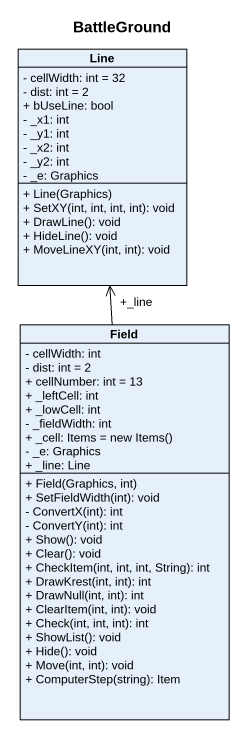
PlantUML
@startuml
title BattleGround
hide circle
hide empty members
skinparam classAttributeIconSize 0
class Line {
  - cellWidth: int = 32
  - dist: int = 2
  + bUseLine: bool
  - _x1: int
  - _y1: int
  - _x2: int
  - _y2: int
  - _e: Graphics
  + Line(Graphics)
  + SetXY(int, int, int, int): void
  + DrawLine(): void
  + HideLine(): void
  + MoveLineXY(int, int): void
}
class Field {
  - cellWidth: int
  - dist: int = 2
  + cellNumber: int = 13
  + _leftCell: int
  + _lowCell: int
  - _fieldWidth: int
  {field} + _cell: Items = new Items()
  - _e: Graphics
  + _line: Line
  + Field(Graphics, int)
  + SetFieldWidth(int): void
  - ConvertX(int): int
  - ConvertY(int): int
  + Show(): void
  + Clear(): void
  + CheckItem(int, int, int, String): int
  + DrawKrest(int, int): int
  + DrawNull(int, int): int
  + ClearItem(int, int): void
  + Check(int, int, int): int
  + ShowList(): void
  + Hide(): void
  + Move(int, int): void
  + ComputerStep(string): Item
}
Field -up-> "+_line" Line
@enduml
